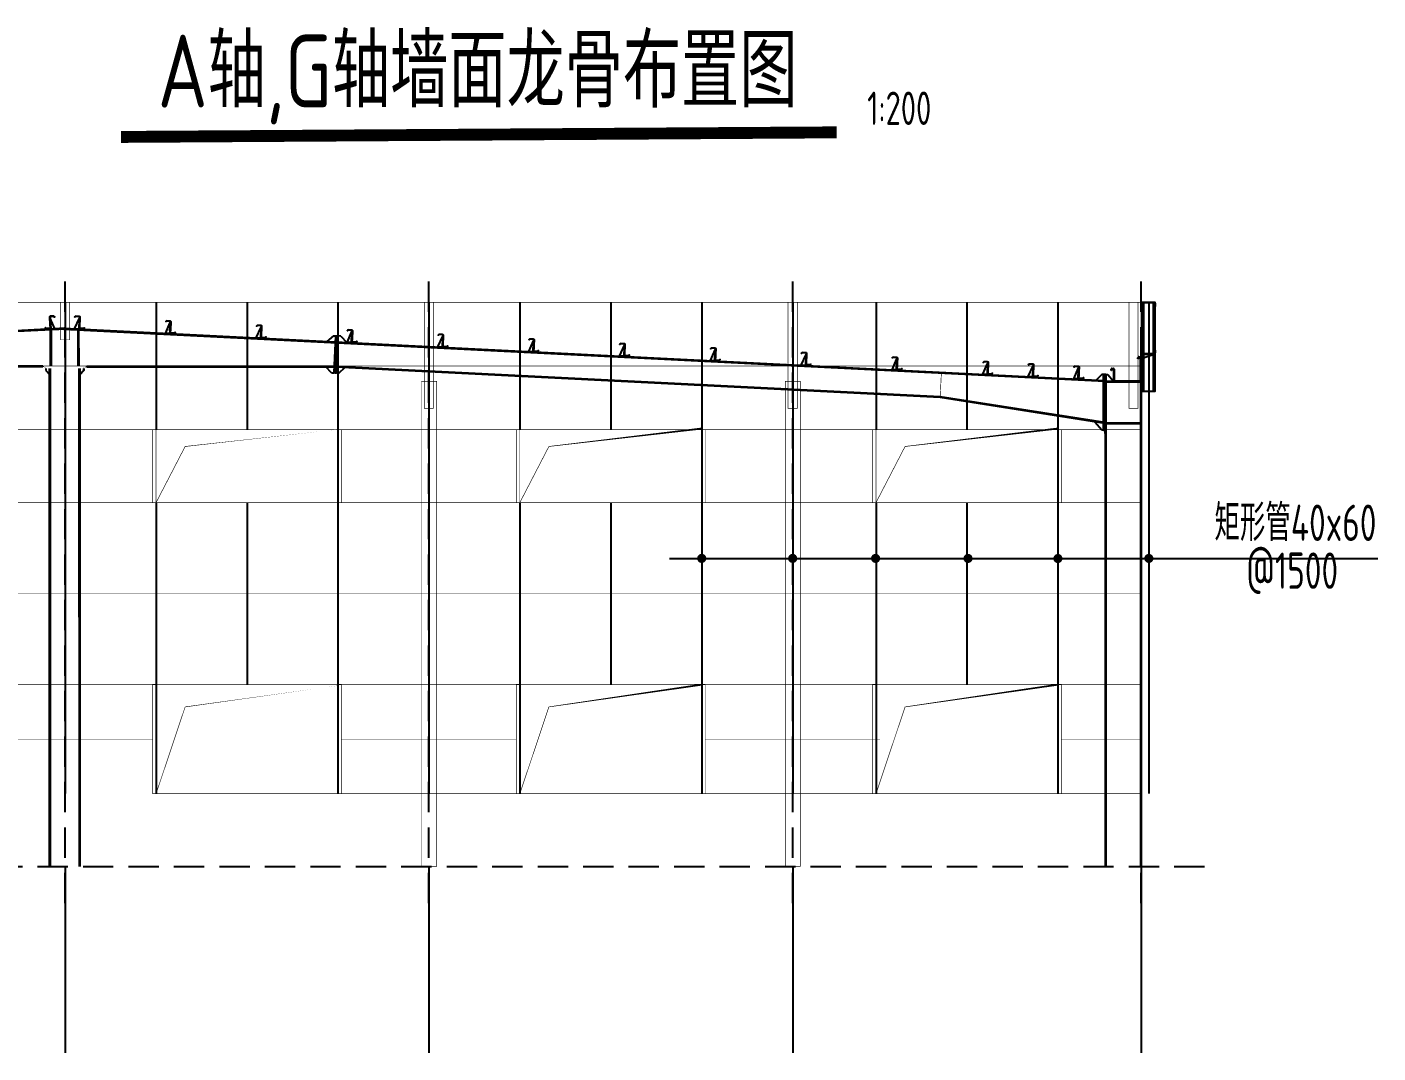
# Model space of a CAD drawing. Extents: x 180850 to 1400258, y 48356 to 327067.
# Drawn here: x 1223634 to 1245918, y 162646 to 179565 of the extents above; entities that cross this region are included whole.
import ezdxf
from ezdxf.enums import TextEntityAlignment as Align

# ---------------------------------------------------------------- set-up
doc = ezdxf.new("R2010")
doc.units = 0
doc.header["$LTSCALE"] = 1000
doc.linetypes.add('DASHED', pattern=[0.75, 0.5, -0.25])
doc.layers.add('_0', color=7, linetype='Continuous', lineweight=25)
for name, color, linetype in [('AXIS', 3, 'Continuous'), ('DIM_SYMB', 3, 'Continuous'), ('GL', 150, 'Continuous'), ('GZ', 50, 'Continuous'), ('LT', 27, 'Continuous'), ('NUM', 7, 'Continuous'), ('PZ', 202, 'Continuous'), ('TEXT', 7, 'Continuous'), ('天沟', 2, 'Continuous')]:
    doc.layers.add(name, color=color, linetype=linetype)
doc.styles.add('TSSD_Label', font='tssdeng.shx', dxfattribs={"width": 0.7, "bigfont": 'hztxt.shx'})
doc.styles.add('TSSD_Norm', font='tssdeng.shx', dxfattribs={"bigfont": 'hztxt.shx'})

# ---------------------------------------------------------------- blocks, each defined once
blk = doc.blocks.new('A$C68553040')
at = {"color": 6, "const_width": 5}
blk.add_lwpolyline([(35744.12605078425, 8450.614995067648), (35744.12605077913, 8409.623181612405), (35684.85657571582, 8409.665709330351), (35684.85657571605, 8371.78756294644)], dxfattribs=at)
at = {"layer": 'GL'}
for p, q in [((18004.31003666017, 8861.887963403482), (829.5490711848252, 8003.149915130576)), ((18004.31003666017, 8873.902954040212), (829.7887717462145, 8015.176890795352)), ((17750.4303705534, 8247.211891343934, 5.032063403406704), (17752.70256856643, 8849.307589998818, 1.695252670278218)), ((17764.43043593643, 8247.211891343934, 5.032063403406704), (17766.70263343607, 8850.007593242335, 1.690809051230865)), ((17968.13795021316, 8873.902954040153), (35142.65921512945, 8015.176890839415)), ((17968.13795021316, 8861.887963403482), (35142.8989156906, 8003.149915174698)), ((18208.0175509383, 8247.211891344516, 5.032063403406704), (18205.74535343703, 8850.007593242917, 1.690809051230865)), ((18222.01761632133, 8247.211891344516, 5.032063403406704), (18219.74541830691, 8849.3075899994, 1.695252670278218)), ((17623.94291051943, 8248.419682057458, -0.0269881532153326), (13520.0822853744, 8250.023170219152, 1.721782697294838e-05)), ((18348.5050763553, 8248.41968205839, -0.0269881532153326), (22452.36570150033, 8250.023170230561, 1.721782697294838e-05)), ((22452.32424057042, 8249.193951643188, 1.392271750422225e-05), (32425.46128464723, 7750.537099466426)), ((17623.9508498162, 8237.219227854803, 1.202146251215724), (13520.68123319675, 8238.044213775778)), ((18348.49713705853, 8237.219227855734, 1.202146251215724), (22451.76675367798, 8238.044213787303)), ((22451.72498916741, 8237.20892357669, 1.392271750422225e-05), (32424.86203324376, 7738.55207139987)), ((32424.86203324376, 7738.55207139987), (35140.22406660183, 7311.015430222324)), ((32424.86203324376, 7738.55207139987), (35140.22406660183, 7311.015430222324)), ((32426.33820759179, 7750.460929837776), (35140.22406660183, 7323.098665008263)), ((32426.33820759179, 7750.460929837776), (35140.22406660183, 7323.098665008263))]:
    blk.add_line(p, q, dxfattribs=at)
at = {"layer": 'GL', "color": 6, "const_width": 10}
blk.add_lwpolyline([(32445.43633142393, 8150.038035017555), (32424.86203324376, 7738.55207139987)], dxfattribs=at)
blk.add_lwpolyline([(32445.43633142393, 8150.038035017555), (32424.86203324376, 7738.55207139987)], dxfattribs=at)
at = {"layer": 'GZ'}
for p, q in [((17736.23086215043, -4.69558872282505e-05, 4.042038353135767), (17733.95136979176, 8209.211919519352, -3.720706979462594)), ((17750.23086215067, -4.69558872282505e-05, 4.041902066352415), (17747.95136979222, 8209.211919519352, -3.676090982584017)), ((18219.95136979176, 8209.211919519352, -8.279250565768534), (18222.23086214997, -4.69558872282505e-05, 0.02724658821064452)), ((18233.95136979176, 8209.211919519352, -8.279250565768534), (18236.23086214997, -4.69558872282505e-05, 0.02724658821064452)), ((35732.22406662069, -4.695591633208096e-05, 4.031507468977878), (35732.22406659974, 7986.00003419799, -0.1561799215882882)), ((35746.22406662069, -4.695591633208096e-05, 4.031507468977908), (35746.22406659974, 7986.000034198049, -0.1561799215882882)), ((35146.22406660253, 7141.298566806305, -4.029782715750983), (35146.22406662116, -4.695591633208096e-05, 0.01611404897951463)), ((35160.2240479649, 7315.298568081809, -7.917666576678682), (35732.22404795419, 7315.299196778389, -3.935066620479672)), ((35160.2240479649, 7315.298568081809, -7.917666576678682), (35732.22404795419, 7315.299196778389, -3.935066620479672)), ((35160.22406661278, 7301.298568081809, -7.917666576678682), (35732.22406660207, 7301.299196778389, -3.935066620479672)), ((35160.22406661278, 7301.298568081809, -7.917666576678682), (35732.22406660207, 7301.299196778389, -3.935066620479672)), ((35160.22406660253, 7141.299171025865, -4.029783005254655), (35160.22406662139, -4.69558872282505e-05, 0.01611404879398393))]:
    blk.add_line(p, q, dxfattribs=at)
at = {"layer": 'GZ', "elevation": -2.029783005221928}
blk.add_lwpolyline([(35746.22406660113, 7985.999171027332), (35160.2240666002, 7985.999171025818), (35160.2240666002, 7999.999171025818), (35746.22406660113, 7999.999171027332)], close=True, dxfattribs=at)
at = {"layer": 'LT'}
for p, q in [((35746.22416549595, 9300.000034188968), (35966.22416549595, 9299.99989574554)), ((35746.22416337207, 9296.625034188968), (35746.22416549595, 9300.000034188968)), ((35966.22416337207, 9296.62489574554), (35746.22416337207, 9296.625034188968)), ((35751.22412325488, 9232.87503102736), (35751.22415629262, 9285.375031026895)), ((35754.59915416874, 9282.000028902665), (35754.59912537877, 9236.250028903363)), ((35773.72411617776, 9221.625016867998), (35762.47411617544, 9221.625023947505)), ((35762.47416337207, 9296.625023947505), (35959.97416337207, 9296.624899663148)), ((35765.84911829932, 9225.000021823682), (35773.72411830118, 9225.000016867998)), ((35956.59916124772, 9293.249901786912), (35765.84916124842, 9293.250021823682)), ((35773.72411830118, 9225.000016867998), (35773.72411617776, 9221.625016867998)), ((35948.72411617357, 9221.624906742829), (35948.72411829699, 9224.999906743062)), ((35948.72411829699, 9224.999906743062), (35956.59911829885, 9224.999901787145)), ((35959.97411617544, 9221.624899662915), (35948.72411617357, 9221.624906742829)), ((35966.22416549595, 9299.99989574554), (35966.22416337207, 9296.62489574554)), ((35967.84912537877, 9236.249894707813), (35967.84915416874, 9281.999894707114)), ((35971.22415629216, 9285.374892583117), (35971.22412325488, 9232.874892583583)), ((35752.44737089123, 8515.468874662998), (35752.4473708896, 8462.968874663464)), ((35755.82237088983, 8466.343874663697), (35755.82237089123, 8512.093874662998)), ((35774.94737089379, 8526.718874662649), (35763.69737089169, 8526.718874662824)), ((35767.07237089169, 8523.343874662882), (35774.94737089355, 8523.343874662649)), ((35774.94737089355, 8523.343874662649), (35774.94737089379, 8526.718874662649)), ((35949.9473708896, 8526.718874657061), (35949.94737088936, 8523.343874656828)), ((35961.19737089146, 8526.718874657061), (35949.9473708896, 8526.718874657061)), ((35949.94737088936, 8523.343874656828), (35957.82237089123, 8523.343874656828)), ((35969.07237089099, 8512.09387465613), (35969.0723708896, 8466.343874656828)), ((35972.44737088913, 8462.968874656828), (35972.44737089123, 8515.468874656362)), ((35967.44737088913, 8451.718874641228), (35747.44737088913, 8451.718874647864)), ((35747.44737088913, 8451.718874647864), (35747.44737088913, 8448.343874647864)), ((35747.44737088913, 8448.343874647864), (35967.44737088913, 8448.343874641228)), ((35967.44737095386, 8448.343874641228), (35747.44737094827, 8368.718874648213)), ((35763.6973708896, 8451.718874662824), (35961.19737088913, 8451.718874656828)), ((35957.82237088867, 8455.093874657061), (35767.0723708896, 8455.093874662882)), ((35808.86445947364, 8429.173133032687), (35808.86445947597, 8467.514616262924)), ((35919.2988413414, 8429.173133025412), (35919.29884134373, 8467.514616255648)), ((35967.44737088913, 8448.343874641228), (35967.44737088913, 8451.718874641228))]:
    blk.add_line(p, q, dxfattribs=at)
at = {"layer": 'LT', "color": 1, "linetype": 'Continuous'}
for p, q in [((17761.1090740154, 9014.19342636969, -4.000000000042824), (17721.25336193899, 9012.200640768162, -4.000000000042824)), ((17761.1090740154, 9014.19342636969, -4.000000000042824), (17721.25336193899, 9012.200640768162, -4.000000000042824)), ((17765.67939606681, 8922.786985350249, -4.000000000042824), (17725.8236839911, 8920.794199743192, -4.000000000042824)), ((17765.67939606681, 8922.786985350249, -4.000000000042824), (17725.8236839911, 8920.794199743192, -4.000000000042824)), ((18206.76859080605, 8922.786985350773, -4.000000000042824), (18246.62430288177, 8920.794199743832, -4.000000000042824)), ((18206.76859080605, 8922.786985350773, -4.000000000042824), (18246.62430288177, 8920.794199743832, -4.000000000042824)), ((18211.33891285723, 9014.193426370271, -4.000000000042824), (18251.19462493365, 9012.200640768802, -4.000000000042824)), ((18211.33891285723, 9014.193426370271, -4.000000000042824), (18251.19462493365, 9012.200640768802, -4.000000000042824)), ((19709.46742117405, 8939.28700095776, -4.000000000042824), (19749.32313325047, 8937.294215356349, -4.000000000042824)), ((19709.46742117405, 8939.28700095776, -4.000000000042824), (19749.32313325047, 8937.294215356349, -4.000000000042824)), ((19704.89709912287, 8847.880559938436, -4.000000000042824), (19744.75281119859, 8845.887774331379, -4.000000000042824)), ((19704.89709912287, 8847.880559938436, -4.000000000042824), (19744.75281119859, 8845.887774331379, -4.000000000042824)), ((21203.02560743969, 8772.974134526332, -4.000000000042824), (21242.88131951564, 8770.981348919333, -4.000000000042824)), ((21203.02560743969, 8772.974134526332, -4.000000000042824), (21242.88131951564, 8770.981348919333, -4.000000000042824)), ((21207.59592949087, 8864.380575545714, -4.000000000042824), (21247.45164156752, 8862.387789944303, -4.000000000042824)), ((21207.59592949087, 8864.380575545714, -4.000000000042824), (21247.45164156752, 8862.387789944303, -4.000000000042824)), ((22701.15411575697, 8698.067709114286, -4.000000000042824), (22741.00982783269, 8696.074923507404, -4.000000000042824)), ((22701.15411575697, 8698.067709114286, -4.000000000042824), (22741.00982783269, 8696.074923507404, -4.000000000042824)), ((22705.72443780815, 8789.474150133668, -4.000000000042824), (22745.58014988434, 8787.481364532374, -4.000000000042824)), ((22705.72443780815, 8789.474150133668, -4.000000000042824), (22745.58014988434, 8787.481364532374, -4.000000000042824)), ((24203.85294612497, 8714.567724721623, -4.000000000042824), (24243.70865820162, 8712.574939120328, -4.000000000042824)), ((24203.85294612497, 8714.567724721623, -4.000000000042824), (24243.70865820162, 8712.574939120328, -4.000000000042824)), ((24199.28262407379, 8623.161283702357, -4.000000000042824), (24239.13833614951, 8621.168498095358, -4.000000000042824)), ((24199.28262407379, 8623.161283702357, -4.000000000042824), (24239.13833614951, 8621.168498095358, -4.000000000042824)), ((25697.41113239084, 8548.254858290427, -4.000000000042824), (25737.26684446679, 8546.262072683196, -4.000000000042824)), ((25697.41113239084, 8548.254858290427, -4.000000000042824), (25737.26684446679, 8546.262072683196, -4.000000000042824)), ((25701.98145444226, 8639.661299309693, -4.000000000042824), (25741.83716651844, 8637.668513708166, -4.000000000042824)), ((25701.98145444226, 8639.661299309693, -4.000000000042824), (25741.83716651844, 8637.668513708166, -4.000000000042824)), ((27195.5396407079, 8473.348432878265, -4.000000000042824), (27235.39535278361, 8471.355647271383, -4.000000000042824)), ((27195.5396407079, 8473.348432878265, -4.000000000042824), (27235.39535278361, 8471.355647271383, -4.000000000042824)), ((27200.10996275907, 8564.754873897764, -4.000000000042824), (27239.96567483549, 8562.762088296411, -4.000000000042824)), ((27200.10996275907, 8564.754873897764, -4.000000000042824), (27239.96567483549, 8562.762088296411, -4.000000000042824)), ((28698.23847107636, 8489.848448485718, -4.000000000042824), (28738.09418315254, 8487.855662884307, -4.000000000042824)), ((28698.23847107636, 8489.848448485718, -4.000000000042824), (28738.09418315254, 8487.855662884307, -4.000000000042824)), ((28693.66814902518, 8398.442007466452, -4.000000000042824), (28733.5238611009, 8396.449221859337, -4.000000000042824)), ((28693.66814902518, 8398.442007466452, -4.000000000042824), (28733.5238611009, 8396.449221859337, -4.000000000042824)), ((30191.796657342, 8323.535582054406, -4.000000000042824), (30231.65236941772, 8321.542796447407, -4.000000000042824)), ((30191.796657342, 8323.535582054406, -4.000000000042824), (30231.65236941772, 8321.542796447407, -4.000000000042824)), ((30196.36697939318, 8414.942023073789, -4.000000000042824), (30236.22269146983, 8412.949237472378, -4.000000000042824)), ((30196.36697939318, 8414.942023073789, -4.000000000042824), (30236.22269146983, 8412.949237472378, -4.000000000042824)), ((31689.92516565882, 8248.62915664236, -4.000000000042824), (31729.78087773453, 8246.636371035187, -4.000000000042824)), ((31689.92516565882, 8248.62915664236, -4.000000000042824), (31729.78087773453, 8246.636371035187, -4.000000000042824)), ((31694.49548771046, 8340.035597661568, -4.000000000042824), (31734.35119978664, 8338.042812060157, -4.000000000042824)), ((31694.49548771046, 8340.035597661568, -4.000000000042824), (31734.35119978664, 8338.042812060157, -4.000000000042824)), ((33192.62399602728, 8265.12917224958, -4.000000000042824), (33232.47970810346, 8263.136386648286, -4.000000000042824)), ((33192.62399602728, 8265.12917224958, -4.000000000042824), (33232.47970810346, 8263.136386648286, -4.000000000042824)), ((33188.0536739761, 8173.722731230198, -4.000000000042824), (33227.90938605182, 8171.729945623199, -4.000000000042824)), ((33188.0536739761, 8173.722731230198, -4.000000000042824), (33227.90938605182, 8171.729945623199, -4.000000000042824)), ((33937.11792813474, 8136.269518526969, -4.000000000042824), (33976.97364021023, 8134.276732919971, -4.000000000042824)), ((33937.11792813474, 8136.269518526969, -4.000000000042824), (33976.97364021023, 8134.276732919971, -4.000000000042824)), ((33941.68825018592, 8227.675959546352, -4.000000000042824), (33981.54396226211, 8225.68317394494, -4.000000000042824)), ((33941.68825018592, 8227.675959546352, -4.000000000042824), (33981.54396226211, 8225.68317394494, -4.000000000042824)), ((34686.18218229292, 8098.816305819899, -4.000000000042824), (34726.03789436864, 8096.8235202129, -4.000000000042824)), ((34686.18218229292, 8098.816305819899, -4.000000000042824), (34726.03789436864, 8096.8235202129, -4.000000000042824)), ((34690.7525043441, 8190.222746839281, -4.000000000042824), (34730.60821642075, 8188.229961237928, -4.000000000042824)), ((34690.7525043441, 8190.222746839281, -4.000000000042824), (34730.60821642075, 8188.229961237928, -4.000000000042824))]:
    blk.add_line(p, q, dxfattribs=at)
at = {"layer": 'LT'}
for points in [[(35747.44716490037, 7836.268957642722), (35971.0776676219, 7836.266854568967), (35971.07805398107, 9296.623911502655), (35747.44755125931, 9296.626014576526)], [(35777.44688277319, 7836.268675518339), (35941.07738549472, 7836.267136698705), (35941.07833610801, 9296.624193627096), (35777.44783338672, 9296.625732446788)], [(17739.04141545296, 9052.879373166652), (17745.03392948583, 9053.17899886833), (17754.6219519414, 8861.418549803959), (17748.62943790853, 8861.118924102397)], [(17745.53330565523, 9043.191475479573), (17754.6219519414, 8861.418549803959), (17824.52018946363, 8864.91346168099)], [(18226.91468121717, 9043.191475480213), (18217.8260349317, 8861.41854980454), (18147.92779740971, 8864.913461681339)], [(18233.40657141968, 9052.879373167292), (18227.41405738704, 9053.178998868912), (18217.8260349317, 8861.41854980454), (18223.81854896457, 8861.118924103037)], [(19725.04318953399, 8968.28505006776), (19715.95454324828, 8786.512124392146), (19646.05630572652, 8790.007036269002)], [(19731.53507973626, 8977.97294775478), (19725.54256570386, 8978.272573456401), (19715.95454324828, 8786.512124392146), (19721.94705728116, 8786.2124986907)], [(21223.17169785127, 8893.378624655772), (21214.08305156557, 8711.605698980158), (21144.18481404334, 8715.10061085684)], [(21229.66358805331, 8903.066522342851), (21223.67107402068, 8903.366148044472), (21214.08305156557, 8711.605698980158), (21220.07556559844, 8711.306073278654)], [(22721.30020616809, 8818.472199243726), (22712.21155988239, 8636.699273568054), (22642.31332236063, 8640.194185444852)], [(22727.79209637037, 8828.160096930747), (22721.79958233749, 8828.459722632484), (22712.21155988239, 8636.699273568054), (22718.20407391526, 8636.39964786655)], [(24219.42871448514, 8743.565773831739), (24210.34006819967, 8561.792848156067), (24140.44183067745, 8565.287760032807)], [(24225.92060468742, 8753.253671518643), (24219.92809065478, 8753.55329722038), (24210.34006819967, 8561.792848156067), (24216.33258223208, 8561.493222454563)], [(25717.55722280219, 8668.659348419751), (25708.46857651649, 8486.886422744137), (25638.57033899473, 8490.381334620935)], [(25724.04911300447, 8678.347246106714), (25718.0565989716, 8678.646871808334), (25708.46857651649, 8486.886422744137), (25714.46109054936, 8486.586797042633)], [(27215.68573111901, 8593.752923007705), (27206.59708483331, 8411.979997332033), (27136.69884731155, 8415.474909208831)], [(27222.17762132129, 8603.440820694785), (27216.18510728865, 8603.740446396405), (27206.59708483331, 8411.979997332033), (27212.58959886665, 8411.68037163053)], [(28713.81423943629, 8518.846497595834), (28704.72559315059, 8337.073571920162), (28634.82735562883, 8340.568483797018)], [(28720.30612963857, 8528.534395282855), (28714.31361560617, 8528.834020984476), (28704.72559315059, 8337.073571920162), (28710.71810718346, 8336.773946218658)], [(30211.94274775311, 8443.94007218373), (30202.85410146741, 8262.167146508116), (30132.95586394565, 8265.662058384914)], [(30218.43463795539, 8453.62796987081), (30212.44212392299, 8453.92759557243), (30202.85410146741, 8262.167146508116), (30208.84661550028, 8261.867520806612)], [(31710.0712560704, 8369.033646771684), (31700.9826097847, 8187.26072109607), (31631.08437226247, 8190.75563297281)], [(31716.56314627267, 8378.721544458705), (31710.5706322398, 8379.021170160268), (31700.9826097847, 8187.26072109607), (31706.97512381757, 8186.961095394567)], [(33208.19976438722, 8294.12722135958), (33199.11111810151, 8112.354295683966), (33129.21288057975, 8115.849207560765)], [(33214.69165458949, 8303.815119046718), (33208.69914055686, 8304.114744748338), (33199.11111810151, 8112.354295683966), (33205.10363213439, 8112.054669982521)], [(33957.26401854586, 8256.674008656293), (33948.17537226016, 8074.901082980679), (33878.2771347384, 8078.395994857477)], [(33963.75590874813, 8266.361906343489), (33957.7633947155, 8266.66153204511), (33948.17537226016, 8074.901082980679), (33954.16788629303, 8074.601457279176)], [(34706.32827270427, 8219.220795949223), (34697.23962641857, 8037.447870273667), (34627.34138889657, 8040.942782150465)], [(34712.82016290631, 8228.908693636418), (34706.82764887391, 8229.208319338039), (34697.23962641857, 8037.447870273667), (34703.2321404512, 8037.148244572163)]]:
    blk.add_lwpolyline(points, close=True, dxfattribs=at)
at = {"layer": 'LT', "elevation": -4.000000000035434}
for points in [[(17738.79172736825, 9057.873134860885, -0.4142135623730951), (17748.27987458743, 9068.36003441934), (17803.96766761132, 9071.144424071244), (17818.08771796385, 9058.36914041848), (17820.10045793559, 9060.593747755513), (17805.05894505233, 9074.20273560239), (17745.13380472036, 9071.206478585198, 0.414213562373095), (17735.64565750072, 9060.719579026685), (17744.48461570172, 8883.940415045712, -0.4142135623730951), (17734.99646848207, 8873.453515487257), (17679.30867545865, 8870.669125835178), (17665.18862510519, 8883.444409488467), (17663.17588513298, 8881.219802150968), (17678.21739801695, 8867.610814304207), (17738.14253834961, 8870.607071321341, 0.4142135623730951), (17747.63068556879, 8881.093970879796), (17738.79172736825, 9057.873134860885)], [(18233.65625950461, 9057.873134861467, 0.4142135623730951), (18224.16811228497, 9068.360034419922), (18168.48031926155, 9071.14442407171), (18154.36026890902, 9058.369140418828), (18152.34752893681, 9060.59374775592), (18167.38904182008, 9074.202735602856), (18227.31418215204, 9071.206478585838, -0.414213562373095), (18236.80232937168, 9060.719579027384), (18227.96337117162, 8883.940415046294, 0.4142135623730951), (18237.45151839079, 8873.45351548784), (18293.13931141421, 8870.669125835993), (18307.25936176814, 8883.444409489282), (18309.27210173989, 8881.219802151842), (18294.23058885615, 8867.610814304964), (18234.30544852326, 8870.60707132204, -0.4142135623730951), (18224.81730130408, 8881.093970880378), (18233.65625950461, 9057.873134861467)], [(19731.78476782143, 8982.966709448956, 0.4142135623730951), (19722.29662060179, 8993.45360900741), (19666.60882757837, 8996.237998659373), (19652.48877722584, 8983.462715006492), (19650.47603725363, 8985.687322343467), (19665.51755013689, 8999.296310190402), (19725.44269046886, 8996.300053173443, -0.414213562373095), (19734.9308376885, 8985.813153615047), (19726.0918794882, 8809.0339896339, 0.4142135623730951), (19735.58002670761, 8798.547090075444), (19791.26781973126, 8795.762700423598), (19805.38787008496, 8808.537984076771), (19807.40061005671, 8806.313376739388), (19792.35909717297, 8792.704388892453), (19732.43395684008, 8795.700645909528, -0.4142135623730951), (19722.9458096209, 8806.187545467867), (19731.78476782143, 8982.966709448956)], [(21229.91327613825, 8908.060284037027, 0.4142135623730951), (21220.42512891884, 8918.547183595481), (21164.73733589519, 8921.331573247211), (21150.61728554266, 8908.556289594388), (21148.60454557068, 8910.780896931421), (21163.64605845395, 8924.389884778298), (21223.57119878568, 8921.393627761398, -0.414213562373095), (21233.05934600579, 8910.906728202943), (21224.22038780525, 8734.127564221853, 0.4142135623730951), (21233.7085350249, 8723.640664663399), (21289.39632804808, 8720.856275011552), (21303.51637840178, 8733.631558664725), (21305.52911837352, 8731.406951327459), (21290.48760548979, 8717.797963480465), (21230.56246515713, 8720.794220497599, -0.4142135623730951), (21221.07431793818, 8731.281120055937), (21229.91327613825, 8908.060284037027)], [(22728.0417844553, 8833.153858625097, 0.4142135623730951), (22718.55363723589, 8843.640758183436), (22662.86584421224, 8846.425147835282), (22648.74579385994, 8833.649864182342), (22646.73305388773, 8835.874471519492), (22661.774566771, 8849.483459366253), (22721.69970710296, 8846.487202349235, -0.414213562373095), (22731.1878543226, 8836.000302790897), (22722.3488961223, 8659.221138809808, 0.4142135623730951), (22731.83704334171, 8648.73423925147), (22787.52483636513, 8645.949849599623), (22801.6448867186, 8658.72513325268), (22803.65762669081, 8656.500525915471), (22788.61611380707, 8642.891538068536), (22728.69097347418, 8645.887795085553, -0.4142135623730951), (22719.202826255, 8656.374694643891), (22728.0417844553, 8833.153858625097)], [(24226.17029277235, 8758.247433212935, 0.4142135623730951), (24216.68214555294, 8768.73433277139), (24160.99435252929, 8771.518722423352), (24146.87430217676, 8758.743438770354), (24144.86156220478, 8760.968046107504), (24159.90307508782, 8774.577033954207), (24219.82821541978, 8771.580776937364, -0.414213562373095), (24229.31636263942, 8761.09387737891), (24220.47740443936, 8584.314713397878, 0.4142135623730951), (24229.965551659, 8573.827813839482), (24285.65334468218, 8571.043424187577), (24299.77339503588, 8583.818707840634), (24301.78613500786, 8581.594100503367), (24286.74462212389, 8567.985112656432), (24226.81948179146, 8570.981369673449, -0.4142135623730951), (24217.33133457182, 8581.468269231904), (24226.17029277235, 8758.247433212935)], [(25724.2988010894, 8683.34100780089, 0.4142135623730951), (25714.81065386999, 8693.827907359344), (25659.12286084611, 8696.612297011307), (25645.00281049358, 8683.837013358367), (25642.99007052183, 8686.0616206954), (25658.0315834051, 8699.670608542336), (25717.95672373706, 8696.674351525377, -0.414213562373095), (25727.44487095671, 8686.187451966922), (25718.60591275641, 8509.408287985832, 0.4142135623730951), (25728.09405997582, 8498.921388427378), (25783.78185299924, 8496.136998775415), (25797.90190335317, 8508.912282428704), (25799.91464332491, 8506.687675091322), (25784.87313044118, 8493.078687244328), (25724.94799010828, 8496.074944261461, -0.4142135623730951), (25715.4598428891, 8506.5618438198), (25724.2988010894, 8683.34100780089)], [(27222.42730940646, 8608.434582389076, 0.4142135623730951), (27212.93916218681, 8618.921481947531), (27157.25136916339, 8621.705871599319), (27143.13131881086, 8608.93058794632), (27141.11857883865, 8611.155195283529), (27156.16009172192, 8624.764183130348), (27216.08523205388, 8621.76792611333, -0.414213562373095), (27225.57337927353, 8611.281026554876), (27216.73442107346, 8434.501862573903, 0.4142135623730951), (27226.22256829264, 8424.014963015448), (27281.91036131606, 8421.230573363602), (27296.03041166998, 8434.005857016717), (27298.04315164173, 8431.781249679392), (27283.001638758, 8418.172261832515), (27223.0764984251, 8421.168518849532, -0.4142135623730951), (27213.58835120592, 8431.655418407987), (27222.42730940646, 8608.434582389076)], [(28720.55581772351, 8533.52815697703, 0.4142135623730951), (28711.0676705041, 8544.015056535369), (28655.37987748068, 8546.799446187331), (28641.25982712791, 8534.024162534508), (28639.24708715593, 8536.248769871541), (28654.2886000392, 8549.857757718477), (28714.21374037117, 8546.86150070146, -0.414213562373095), (28723.70188759081, 8536.374601143005), (28714.86292939051, 8359.595437161857, 0.4142135623730951), (28724.35107660992, 8349.108537603519), (28780.03886963334, 8346.324147951556), (28794.15891998727, 8359.099431604845), (28796.17165995901, 8356.874824267346), (28781.13014707528, 8343.26583642041), (28721.20500674238, 8346.262093437486, -0.4142135623730951), (28711.71685952321, 8356.748992995883), (28720.55581772351, 8533.52815697703)], [(30218.68432604056, 8458.621731565101, 0.4142135623730951), (30209.19617882092, 8469.10863112344), (30153.50838579726, 8471.893020775286), (30139.38833544496, 8459.117737122404), (30137.37559547275, 8461.342344459496), (30152.41710835602, 8474.951332306373), (30212.34224868799, 8471.955075289356, -0.414213562373095), (30221.83039590763, 8461.468175731017), (30212.99143770733, 8284.689011749811, 0.4142135623730951), (30222.47958492674, 8274.202112191473), (30278.16737795016, 8271.417722539627), (30292.28742830409, 8284.1930061928), (30294.30016827583, 8281.968398855417), (30279.2586553921, 8268.35941100854), (30219.3335150592, 8271.355668025557, -0.4142135623730951), (30209.84536784003, 8281.842567583895), (30218.68432604056, 8458.621731565101)], [(31716.81283435738, 8383.715306152822, 0.4142135623730951), (31707.3246871382, 8394.202205711277), (31651.63689411432, 8396.986595363182), (31637.51684376178, 8384.211311710416), (31635.50410379004, 8386.435919047392), (31650.54561667284, 8400.044906894327), (31710.47075700504, 8397.04864987731, -0.414213562373095), (31719.95890422491, 8386.561750318855), (31711.11994602438, 8209.782586337766, 0.4142135623730951), (31720.60809324379, 8199.295686779311), (31776.29588626721, 8196.511297127407), (31790.41593662091, 8209.286580780637), (31792.42867659312, 8207.061973443138), (31777.38716370892, 8193.45298559632), (31717.46202337649, 8196.449242613395, -0.4142135623730951), (31707.97387615684, 8206.936142171733), (31716.81283435738, 8383.715306152822)], [(33214.9413426742, 8308.808880740893, 0.4142135623730951), (33205.45319545502, 8319.295780299348), (33149.76540243113, 8322.080169951078), (33135.6453520786, 8309.304886298254), (33133.63261210686, 8311.529493635288), (33148.67412499012, 8325.138481482165), (33208.59926532209, 8322.142224465148, -0.414213562373095), (33218.08741254173, 8311.65532490681), (33209.2484543412, 8134.87616092572, 0.4142135623730951), (33218.73660156084, 8124.389261367265), (33274.42439458426, 8121.604871715419), (33288.54444493819, 8134.380155368708), (33290.55718490994, 8132.155548031267), (33275.5156720262, 8118.54656018439), (33215.59053169331, 8121.542817201465, -0.4142135623730951), (33206.10238447413, 8132.029716759745), (33214.9413426742, 8308.808880740893)], [(33964.00559683307, 8271.355668037664, 0.4142135623730951), (33954.51744961366, 8281.842567596119), (33898.82965658978, 8284.626957247849), (33884.70960623724, 8271.851673594967), (33882.6968662655, 8274.076280932059), (33897.73837914877, 8287.685268778936), (33957.66351948073, 8284.689011761919, -0.414213562373095), (33967.15166670037, 8274.20211220358), (33958.31270850007, 8097.422948222491, 0.4142135623730951), (33967.80085571948, 8086.936048663978), (34023.4886487429, 8084.15165901219), (34037.60869909683, 8096.926942665363), (34039.62143906858, 8094.70233532798), (34024.57992618461, 8081.093347481103), (33964.65478585195, 8084.089604498236, -0.4142135623730951), (33955.16663863277, 8094.576504056458), (33964.00559683307, 8271.355668037664)], [(34713.06985099148, 8233.902455330594, 0.4142135623730951), (34703.58170377184, 8244.389354889048), (34647.89391074842, 8247.173744540778), (34633.77386039589, 8234.398460887955), (34631.76112042414, 8236.623068224988), (34646.80263330694, 8250.232056071865), (34706.72777363891, 8247.235799054848, -0.414213562373095), (34716.21592085855, 8236.74889949651), (34707.37696265848, 8059.96973551542, 0.4142135623730951), (34716.86510987766, 8049.482835956966), (34772.55290290108, 8046.698446305119), (34786.67295325501, 8059.47372995835), (34788.68569322699, 8057.249122620909), (34773.64418034302, 8043.64013477409), (34713.71904001059, 8046.636391791166, -0.4142135623730951), (34704.23089279095, 8057.123291349388), (34713.06985099148, 8233.902455330594)]]:
    blk.add_lwpolyline(points, format="xyb", dxfattribs=at)
at = {"layer": 'LT'}
for centre, start, end in [((35762.47412325535, 9232.875023947738), 179.9999639414036, 269.9999639414036), ((35762.47415629262, 9285.375023947272), 89.99996394140366, 179.9999639414036), ((35765.84912537923, 9236.250021824148), 179.9999639414036, 269.9999639414036), ((35765.84915416827, 9282.000021823449), 89.99996394140366, 179.9999639414036), ((35956.59912537877, 9236.249901787145), 269.9999639414036, 359.9999639414037), ((35956.59915416827, 9281.99990178668), 359.9999639414037, 89.99996394140366), ((35959.97412325488, 9232.87489966338), 269.9999639414036, 359.9999639414037), ((35959.97415629239, 9285.374899662682), 359.9999639414037, 89.99996394140366), ((35763.69737089146, 8515.46887466259), 89.99999998665979, 179.9999999933299), ((35767.07237089146, 8512.093874662416), 89.99999998665979, 179.9999999933299), ((35957.82237089099, 8512.093874656828), 359.9999999933299, 89.99999998665979), ((35961.19737089123, 8515.468874656595), 359.9999999933299, 89.99999998665979), ((35763.6973708896, 8462.968874663056), 179.9999999933299, 269.9999999866598), ((35767.07237088936, 8466.343874663115), 179.9999999933299, 269.9999999866598), ((35957.82237088936, 8466.343874657294), 269.9999999866598, 359.9999999933299), ((35961.1973708896, 8462.968874657294), 269.9999999866598, 359.9999999933299)]:
    blk.add_arc(centre, 11.25000000029239, start, end, dxfattribs=at)
at = {"layer": 'LT', "color": 1, "linetype": 'Continuous'}
for points in [[(17738.64116478572, 9000.80943328567, -4.000000000042824), (17737.41816253122, 9025.269478422357, -4.000000000042824), (17747.62993583735, 9001.25887183682, -4.000000000042824), (17746.40693358285, 9025.71891697403, -4.000000000042824)], [(17738.64116478572, 9000.80943328567, -4.000000000042824), (17737.41816253122, 9025.269478422357, -4.000000000042824), (17747.62993583735, 9001.25887183682, -4.000000000042824), (17746.40693358285, 9025.71891697403, -4.000000000042824)], [(17741.98848458007, 8933.863037397503, -4.000000000042824), (17743.21148684015, 8909.402992261457, -4.000000000042824), (17750.9772556317, 8934.312475951621, -4.000000000042824), (17752.20025789132, 8909.852430814877, -4.000000000042824)], [(17741.98848458007, 8933.863037397503, -4.000000000042824), (17743.21148684015, 8909.402992261457, -4.000000000042824), (17750.9772556317, 8934.312475951621, -4.000000000042824), (17752.20025789132, 8909.852430814877, -4.000000000042824)], [(18230.4595022928, 8933.863037398201, -4.000000000042824), (18229.23650003271, 8909.40299226204, -4.000000000042824), (18221.47073124116, 8934.312475952203, -4.000000000042824), (18220.24772898154, 8909.85243081546, -4.000000000042824)], [(18230.4595022928, 8933.863037398201, -4.000000000042824), (18229.23650003271, 8909.40299226204, -4.000000000042824), (18221.47073124116, 8934.312475952203, -4.000000000042824), (18220.24772898154, 8909.85243081546, -4.000000000042824)], [(18233.80682208715, 9000.809433286311, -4.000000000042824), (18235.02982434165, 9025.269478422939, -4.000000000042824), (18224.81805103552, 9001.25887183746, -4.000000000042824), (18226.04105328955, 9025.718916974613, -4.000000000042824)], [(18233.80682208715, 9000.809433286311, -4.000000000042824), (18235.02982434165, 9025.269478422939, -4.000000000042824), (18224.81805103552, 9001.25887183746, -4.000000000042824), (18226.04105328955, 9025.718916974613, -4.000000000042824)], [(19731.93533040374, 8925.9030078738, -4.000000000042824), (19733.15833265847, 8950.363053010544, -4.000000000042824), (19722.94655935233, 8926.352446425008, -4.000000000042824), (19724.16956160637, 8950.812491562217, -4.000000000042824)], [(19731.93533040374, 8925.9030078738, -4.000000000042824), (19733.15833265847, 8950.363053010544, -4.000000000042824), (19722.94655935233, 8926.352446425008, -4.000000000042824), (19724.16956160637, 8950.812491562217, -4.000000000042824)], [(19728.58801060962, 8858.956611985806, -4.000000000042824), (19727.36500834953, 8834.496566849528, -4.000000000042824), (19719.59923955798, 8859.406050539808, -4.000000000042824), (19718.37623729836, 8834.946005403064, -4.000000000042824)], [(19728.58801060962, 8858.956611985806, -4.000000000042824), (19727.36500834953, 8834.496566849528, -4.000000000042824), (19719.59923955798, 8859.406050539808, -4.000000000042824), (19718.37623729836, 8834.946005403064, -4.000000000042824)], [(21226.71651892643, 8784.05018657376, -4.000000000042824), (21225.49351666635, 8759.590141437599, -4.000000000042824), (21217.7277478748, 8784.499625127704, -4.000000000042824), (21216.50474561541, 8760.03957999096, -4.000000000042824)], [(21226.71651892643, 8784.05018657376, -4.000000000042824), (21225.49351666635, 8759.590141437599, -4.000000000042824), (21217.7277478748, 8784.499625127704, -4.000000000042824), (21216.50474561541, 8760.03957999096, -4.000000000042824)], [(21230.06383872079, 8850.99658246187, -4.000000000042824), (21231.28684097528, 8875.456627598498, -4.000000000042824), (21221.07506766915, 8851.446021013078, -4.000000000042824), (21222.29806992365, 8875.906066150172, -4.000000000042824)], [(21230.06383872079, 8850.99658246187, -4.000000000042824), (21231.28684097528, 8875.456627598498, -4.000000000042824), (21221.07506766915, 8851.446021013078, -4.000000000042824), (21222.29806992365, 8875.906066150172, -4.000000000042824)], [(22724.84502724372, 8709.143761161715, -4.000000000042824), (22723.62202498363, 8684.683716025611, -4.000000000042824), (22715.85625619208, 8709.5931997156, -4.000000000042824), (22714.63325393246, 8685.133154578973, -4.000000000042824)], [(22724.84502724372, 8709.143761161715, -4.000000000042824), (22723.62202498363, 8684.683716025611, -4.000000000042824), (22715.85625619208, 8709.5931997156, -4.000000000042824), (22714.63325393246, 8685.133154578973, -4.000000000042824)], [(22728.19234703784, 8776.090157049883, -4.000000000042824), (22729.41534929257, 8800.550202186452, -4.000000000042824), (22719.20357598644, 8776.53959560109, -4.000000000042824), (22720.42657824047, 8800.999640738068, -4.000000000042824)], [(22728.19234703784, 8776.090157049883, -4.000000000042824), (22729.41534929257, 8800.550202186452, -4.000000000042824), (22719.20357598644, 8776.53959560109, -4.000000000042824), (22720.42657824047, 8800.999640738068, -4.000000000042824)], [(24226.32085535489, 8701.183731637895, -4.000000000042824), (24227.54385760939, 8725.643776774406, -4.000000000042824), (24217.33208430326, 8701.633170188987, -4.000000000042824), (24218.55508655752, 8726.09321532608, -4.000000000042824)], [(24226.32085535489, 8701.183731637895, -4.000000000042824), (24227.54385760939, 8725.643776774406, -4.000000000042824), (24217.33208430326, 8701.633170188987, -4.000000000042824), (24218.55508655752, 8726.09321532608, -4.000000000042824)], [(24222.97353556054, 8634.237335749669, -4.000000000042824), (24221.75053330045, 8609.777290613507, -4.000000000042824), (24213.9847645089, 8634.686774303671, -4.000000000042824), (24212.76176224928, 8610.226729167043, -4.000000000042824)], [(24222.97353556054, 8634.237335749669, -4.000000000042824), (24221.75053330045, 8609.777290613507, -4.000000000042824), (24213.9847645089, 8634.686774303671, -4.000000000042824), (24212.76176224928, 8610.226729167043, -4.000000000042824)], [(25721.10204387782, 8559.33091033774, -4.000000000042824), (25719.8790416175, 8534.870865201461, -4.000000000042824), (25712.11327282619, 8559.780348891742, -4.000000000042824), (25710.89027056657, 8535.32030375494, -4.000000000042824)], [(25721.10204387782, 8559.33091033774, -4.000000000042824), (25719.8790416175, 8534.870865201461, -4.000000000042824), (25712.11327282619, 8559.780348891742, -4.000000000042824), (25710.89027056657, 8535.32030375494, -4.000000000042824)], [(25724.44936367171, 8626.277306225733, -4.000000000042824), (25725.67236592644, 8650.737351362535, -4.000000000042824), (25715.46059262054, 8626.72674477694, -4.000000000042824), (25716.68359487457, 8651.18678991415, -4.000000000042824)], [(25724.44936367171, 8626.277306225733, -4.000000000042824), (25725.67236592644, 8650.737351362535, -4.000000000042824), (25715.46059262054, 8626.72674477694, -4.000000000042824), (25716.68359487457, 8651.18678991415, -4.000000000042824)], [(27219.23055219464, 8484.424484925636, -4.000000000042824), (27218.00754993455, 8459.96443978959, -4.000000000042824), (27210.24178114301, 8484.873923479638, -4.000000000042824), (27209.01877888339, 8460.413878343068, -4.000000000042824)], [(27219.23055219464, 8484.424484925636, -4.000000000042824), (27218.00754993455, 8459.96443978959, -4.000000000042824), (27210.24178114301, 8484.873923479638, -4.000000000042824), (27209.01877888339, 8460.413878343068, -4.000000000042824)], [(27222.57787198899, 8551.37088081392, -4.000000000042824), (27223.80087424349, 8575.830925950431, -4.000000000042824), (27213.58910093736, 8551.82031936507, -4.000000000042824), (27214.81210319186, 8576.280364502047, -4.000000000042824)], [(27222.57787198899, 8551.37088081392, -4.000000000042824), (27223.80087424349, 8575.830925950431, -4.000000000042824), (27213.58910093736, 8551.82031936507, -4.000000000042824), (27214.81210319186, 8576.280364502047, -4.000000000042824)], [(28720.70638030628, 8476.464455401874, -4.000000000042824), (28721.92938256077, 8500.924500538618, -4.000000000042824), (28711.71760925464, 8476.913893952966, -4.000000000042824), (28712.94061150867, 8501.373939090176, -4.000000000042824)], [(28720.70638030628, 8476.464455401874, -4.000000000042824), (28721.92938256077, 8500.924500538618, -4.000000000042824), (28711.71760925464, 8476.913893952966, -4.000000000042824), (28712.94061150867, 8501.373939090176, -4.000000000042824)], [(28717.35906051192, 8409.518059513764, -4.000000000042824), (28716.13605825184, 8385.058014377486, -4.000000000042824), (28708.37028946029, 8409.967498067766, -4.000000000042824), (28707.14728720067, 8385.507452931022, -4.000000000042824)], [(28717.35906051192, 8409.518059513764, -4.000000000042824), (28716.13605825184, 8385.058014377486, -4.000000000042824), (28708.37028946029, 8409.967498067766, -4.000000000042824), (28707.14728720067, 8385.507452931022, -4.000000000042824)], [(30215.48756882874, 8334.611634101719, -4.000000000042824), (30214.26456656866, 8310.151588965557, -4.000000000042824), (30206.49879777711, 8335.06107265572, -4.000000000042824), (30205.27579551749, 8310.601027518976, -4.000000000042824)], [(30215.48756882874, 8334.611634101719, -4.000000000042824), (30214.26456656866, 8310.151588965557, -4.000000000042824), (30206.49879777711, 8335.06107265572, -4.000000000042824), (30205.27579551749, 8310.601027518976, -4.000000000042824)], [(30218.83488862286, 8401.558029989828, -4.000000000042824), (30220.05789087759, 8426.018075126514, -4.000000000042824), (30209.84611757146, 8402.007468541036, -4.000000000042824), (30211.06911982549, 8426.46751367813, -4.000000000042824)], [(30218.83488862286, 8401.558029989828, -4.000000000042824), (30220.05789087759, 8426.018075126514, -4.000000000042824), (30209.84611757146, 8402.007468541036, -4.000000000042824), (30211.06911982549, 8426.46751367813, -4.000000000042824)], [(31713.61607714579, 8259.705208689673, -4.000000000042824), (31712.39307488571, 8235.245163553394, -4.000000000042824), (31704.62730609393, 8260.154647243675, -4.000000000042824), (31703.40430383431, 8235.69460210693, -4.000000000042824)], [(31713.61607714579, 8259.705208689673, -4.000000000042824), (31712.39307488571, 8235.245163553394, -4.000000000042824), (31704.62730609393, 8260.154647243675, -4.000000000042824), (31703.40430383431, 8235.69460210693, -4.000000000042824)], [(31716.96339693991, 8326.651604577666, -4.000000000042824), (31718.18639919441, 8351.11164971441, -4.000000000042824), (31707.97462588828, 8327.101043128816, -4.000000000042824), (31709.19762814278, 8351.561088266084, -4.000000000042824)], [(31716.96339693991, 8326.651604577666, -4.000000000042824), (31718.18639919441, 8351.11164971441, -4.000000000042824), (31707.97462588828, 8327.101043128816, -4.000000000042824), (31709.19762814278, 8351.561088266084, -4.000000000042824)], [(33215.09190525673, 8251.745179165679, -4.000000000042824), (33216.3149075117, 8276.205224302365, -4.000000000042824), (33206.10313420556, 8252.194617716945, -4.000000000042824), (33207.3261364596, 8276.654662854038, -4.000000000042824)], [(33215.09190525673, 8251.745179165679, -4.000000000042824), (33216.3149075117, 8276.205224302365, -4.000000000042824), (33206.10313420556, 8252.194617716945, -4.000000000042824), (33207.3261364596, 8276.654662854038, -4.000000000042824)], [(33211.74458546285, 8184.798783277627, -4.000000000042824), (33210.52158320276, 8160.338738141465, -4.000000000042824), (33202.75581441121, 8185.248221831629, -4.000000000042824), (33201.53281215159, 8160.788176694885, -4.000000000042824)], [(33211.74458546285, 8184.798783277627, -4.000000000042824), (33210.52158320276, 8160.338738141465, -4.000000000042824), (33202.75581441121, 8185.248221831629, -4.000000000042824), (33201.53281215159, 8160.788176694885, -4.000000000042824)], [(33960.80883962149, 8147.34557057434, -4.000000000042824), (33959.5858373614, 8122.88552543812, -4.000000000042824), (33951.82006856985, 8147.795009128342, -4.000000000042824), (33950.59706631023, 8123.334963991598, -4.000000000042824)], [(33960.80883962149, 8147.34557057434, -4.000000000042824), (33959.5858373614, 8122.88552543812, -4.000000000042824), (33951.82006856985, 8147.795009128342, -4.000000000042824), (33950.59706631023, 8123.334963991598, -4.000000000042824)], [(33964.15615941538, 8214.291966462391, -4.000000000042824), (33965.37916167011, 8238.75201159902, -4.000000000042824), (33955.16738836421, 8214.7414050136, -4.000000000042824), (33956.39039061824, 8239.201450150693, -4.000000000042824)], [(33964.15615941538, 8214.291966462391, -4.000000000042824), (33965.37916167011, 8238.75201159902, -4.000000000042824), (33955.16738836421, 8214.7414050136, -4.000000000042824), (33956.39039061824, 8239.201450150693, -4.000000000042824)], [(34709.87309377966, 8109.892357867269, -4.000000000042824), (34708.65009151958, 8085.432312731107, -4.000000000042824), (34700.88432272803, 8110.341796421271, -4.000000000042824), (34699.66132046841, 8085.881751284585, -4.000000000042824)], [(34709.87309377966, 8109.892357867269, -4.000000000042824), (34708.65009151958, 8085.432312731107, -4.000000000042824), (34700.88432272803, 8110.341796421271, -4.000000000042824), (34699.66132046841, 8085.881751284585, -4.000000000042824)], [(34713.22041357402, 8176.838753755379, -4.000000000042824), (34714.44341582851, 8201.298798892007, -4.000000000042824), (34704.23164252238, 8177.288192306587, -4.000000000042824), (34705.45464477642, 8201.74823744368, -4.000000000042824)], [(34713.22041357402, 8176.838753755379, -4.000000000042824), (34714.44341582851, 8201.298798892007, -4.000000000042824), (34704.23164252238, 8177.288192306587, -4.000000000042824), (34705.45464477642, 8201.74823744368, -4.000000000042824)]]:
    blk.add_solid(points, dxfattribs=at)
at = {"layer": 'LT'}
for points in [[(35796.61915892223, 8455.09387466195), (35821.10976002971, 8455.093874659622), (35796.61915892176, 8448.343874652172), (35821.10976002924, 8448.343874649378)], [(35907.05354078999, 8455.093874654849), (35931.54414189747, 8455.093874652288), (35907.05354078952, 8448.343874644954), (35931.544141897, 8448.343874642043)]]:
    blk.add_solid(points, dxfattribs=at)
at = {"layer": 'PZ'}
for p, q in [((22417.36790870642, 8751.56637810031, -1.999999999974529), (22307.66684791166, 8656.93028220511, -4.018398004401605)), ((22417.36790870642, 8751.56637810031, -1.999999999974529), (22307.66684791166, 8656.93028220511, -4.018398004401605)), ((22417.36790870642, 8751.56637810031, -1.999999999974529), (22457.31800226332, 8749.568873422046, -1.999999999974529)), ((22417.36790870642, 8751.56637810031, -1.999999999974529), (22457.31800226332, 8749.568873422046, -1.999999999974529)), ((22537.21818937501, 8745.573864066217, -1.999999999974529), (22497.26809581788, 8747.571368744073, -1.999999999974529)), ((22537.21818937501, 8745.573864066217, -1.999999999974529), (22497.26809581788, 8747.571368744073, -1.999999999974529)), ((22537.21818937501, 8745.573864066217, -1.999999999974529), (22636.93210314307, 8640.467019441829, -4.018398004401605)), ((22537.21818937501, 8745.573864066217, -1.999999999974529), (22636.93210314307, 8640.467019441829, -4.018398004401605)), ((17623.95136740338, 8249.211919519585, 4.51119447596747), (17623.9508498162, 8237.219227854803, 1.202146251215724)), ((18343.95151372161, 8249.21191951877, 4.51119447596747), (18343.95211794088, 8235.21191951877, 0.6482855943478106)), ((18348.49661947135, 8249.211919520516, 4.51119447596747), (18348.49713705853, 8237.219227855734, 1.202146251215724)), ((17673.95136740291, 8209.21191951813, 0.5798383999649297), (17673.95136740338, 8179.211919518129, 0.5798383999649297)), ((17673.95136740291, 8209.21191951813, 0.5798383999649297), (17673.95136740338, 8179.211919518129, 0.5798383999649297)), ((17673.95136740338, 8179.211919518129, 0.5798383999649297), (17733.95136904018, 8112.38074472663, -3.643708146492317)), ((18293.95151372161, 8179.211919519352, 0.5798383999649297), (18233.95136912586, 8123.438578196568, -8.206267205979717)), ((18298.49661947181, 8179.211919518886, 0.5798383999649297), (18238.49661783502, 8112.38074472727, -3.643708146492317)), ((18293.95151372161, 8209.211919519352, 0.5798383999649297), (18293.95151372161, 8179.211919519352, 0.5798383999649297)), ((18293.95151372161, 8209.211919519352, 0.5798383999649297), (18293.95151372161, 8179.211919519352, 0.5798383999649297)), ((18298.49661947181, 8209.211919518886, 0.5798383999649297), (18298.49661947181, 8179.211919518886, 0.5798383999649297)), ((18298.49661947181, 8209.211919518886, 0.5798383999649297), (18298.49661947181, 8179.211919518886, 0.5798383999649297)), ((22386.84350031568, 8141.078210392618), (22290.30961860577, 8236.72476006241)), ((22386.84350031568, 8141.078210392618), (22290.30961860577, 8236.72476006241)), ((22386.84350031568, 8141.078210392618), (22426.79359387234, 8139.080705714237)), ((22386.84350031568, 8141.078210392618), (22426.79359387234, 8139.080705714237)), ((22506.69378098426, 8135.085696357244), (22466.7436874276, 8137.083201035974)), ((22506.69378098426, 8135.085696357244), (22466.7436874276, 8137.083201035974)), ((22506.69378098426, 8135.085696357244), (22609.38777794829, 8230.075918482966)), ((22506.69378098426, 8135.085696357244), (22609.38777794829, 8230.075918482966)), ((35090.23002304509, 8110.596959636547, -4.029783005254655), (34993.79161685728, 8010.019405575236, -4.029783005254655)), ((35120.22406659974, 8109.999171025702, -4.029783005254655), (35090.23002304509, 8110.596959636547, -4.029783005254655)), ((35120.22406659974, 8109.999171025702, -4.029783005254655), (35090.23002304509, 8110.596959636547, -4.029783005254655)), ((35120.22406660253, 7191.299171025748, -4.029783005254655), (35120.22406659974, 8109.999171025702, -4.029783005254655)), ((35160.22406659974, 8109.999171025818, -4.029783005254655), (35120.22406659974, 8109.999171025702, -4.029783005254655)), ((35140.22406660253, 7191.299171025807, -4.029783005254655), (35140.22406659974, 8109.99917102576, -4.029783005254655)), ((35160.22406659974, 8109.999171025818, -4.029783005254655), (35190.22406659974, 8109.999171025876, -4.029783005254655)), ((35160.22406659974, 8109.999171025818, -4.029783005254655), (35160.22406660253, 7141.299171025865, -4.029783005254655)), ((35160.22406659974, 8109.999171025818, -4.029783005254655), (35190.22406659974, 8109.999171025876, -4.029783005254655)), ((35190.22406659974, 8109.999171025876, -4.029783005254655), (35282.58945172885, 7999.999171026109, -4.029783005236473)), ((35090.22406660253, 7191.299171025632, -4.029783005254655), (34977.06770389061, 7327.925227886066, -4.029783005236117)), ((35120.22406660253, 7191.299171025748, -4.029783005254655), (35090.22406660253, 7191.299171025632, -4.029783005254655)), ((35140.22406660253, 7191.299171025807, -4.029783005254655), (35120.22406660253, 7191.299171025748, -4.029783005254655)), ((35140.22406660253, 7191.299171025807, -4.029783005254655), (35120.22406660253, 7191.299171025748, -4.029783005254655)), ((35146.22406660253, 7141.298566806305, -7.892691886874315), (35140.22406660253, 7191.299171025807, -4.029783005254655)), ((35160.22406660253, 7141.299171025865, -4.029783005254655), (35146.22406660253, 7141.298566806305, -7.892691886874315))]:
    blk.add_line(p, q, dxfattribs=at)
for points in [[(22446.76864065882, 8138.08195337432), (22426.79359387234, 8139.080705714237), (22457.31800226332, 8749.568873422046), (22477.29304904095, 8748.570121083118)], [(22446.76864065882, 8138.08195337432), (22426.79359387234, 8139.080705714237), (22457.31800226332, 8749.568873422046), (22477.29304904095, 8748.570121083118)], [(22446.76864065742, 8138.08195337432), (22466.74368743505, 8137.083201035392), (22497.26809581975, 8747.571368743898), (22477.29304904235, 8748.570121082827)], [(22446.76864065742, 8138.08195337432), (22466.74368743505, 8137.083201035392), (22497.26809581975, 8747.571368743898), (22477.29304904235, 8748.570121082827)]]:
    blk.add_lwpolyline(points, close=True, dxfattribs=at)
at = {"layer": 'PZ', "const_width": 2}
for points, elevation in [([(17623.9508498162, 8237.219227854803), (17623.95136740338, 8249.211919519585), (18343.95136740338, 8247.256465654878), (18343.8704145439, 8235.260266003665), (18293.95151372161, 8229.211919518653), (17673.95136740291, 8229.211919518653), (17623.9508498162, 8237.219227854803)], 0.02711153394276256), ([(17673.95136740291, 8209.211919519352), (18293.95151372161, 8209.211919519352), (18293.95151372161, 8229.211919518653), (17673.95136740291, 8229.211919518653)], 0.5798383999649297)]:
    blk.add_lwpolyline(points, close=True, dxfattribs=dict(at, elevation=elevation))
at = {"layer": '天沟', "linetype": 'ByBlock', "elevation": -2.029783005221928}
blk.add_lwpolyline([(35737.61717248429, 7999.999171027332), (35287.85281176958, 7999.997228223714), (35287.85281176912, 8198.026211502962, 0.4142135623730951), (35282.85281176912, 8203.026211502904), (35258.23069847422, 8203.026211502845, 0.4141296836861726), (35253.23069867911, 8198.027643444133), (35253.22860852117, 8180.062869225047), (35245.72860852117, 8180.062869225047), (35245.72860852117, 8198.038987483713, -0.414213562373095), (35258.22860852117, 8210.538987483713), (35282.82194317924, 8210.538987483771, -0.4142135623730951), (35295.32194317924, 8198.03898748383), (35295.3219431797, 8007.410051536513), (35730.12110083271, 8007.411994340073), (35730.12079486251, 8388.15215030621, 0.4142135623730954), (35725.12079486251, 8393.152150306152), (35700.31863323972, 8393.152150306152, 0.4142535940530351), (35695.31863328442, 8388.151466932264), (35695.31967663765, 8370.809691115399), (35687.81967663765, 8370.80969111534), (35687.81967663765, 8388.044653143676, -0.4142135623729742), (35700.31967663765, 8400.544653143734), (35725.11717248335, 8400.544653143734, -0.4142135623730951), (35737.61717248335, 8388.04465314385), (35737.61747845355, 7999.999171027332)], format="xyb", dxfattribs=at)
blk = doc.blocks.new('A$C5D176E33')
at = {"layer": 'LT', "linetype": 'DASHED'}
for p, q in [((19060.18621551758, 20193.91099197266), (19060.18621551758, 30501.96567437542)), ((25060.18621551828, 20193.9109919809), (25060.18621551828, 30501.96567438365)), ((31060.18621551758, 20193.91099198052), (31060.18621551758, 30501.96567438327)), ((36810.18621552014, 20193.91099200366), (36810.18621552014, 30501.96567440641)), ((604.5345429521985, 20800.31539618474), (37938.8950018473, 20800.31539618474))]:
    blk.add_line(p, q, dxfattribs=at)
at = {"layer": 'LT', "linetype": 'DASHED', "const_width": 10}
for points in [[(36810.18621552014, 30100.31539633029), (1310.186215517577, 30100.31539618474)], [(36810.18621552014, 29050.31497941248), (1310.186215517577, 29050.31497926693)], [(36810.18621552014, 28000.31456249658), (1310.186311465222, 28000.31456235104)], [(36810.18621552014, 26800.31538692222), (1310.186215517577, 26800.31538677559)], [(36810.18621552014, 25300.31538692222), (1310.186215523863, 25300.31538677559)], [(36810.18621552014, 23800.39455756708), (1310.186215523863, 23800.39455742046)], [(20503.22920354456, 22898.62789646408), (17617.14322749921, 22898.62789625063)], [(26503.22920354526, 22898.6278964667), (23617.14322749991, 22898.62789625325)], [(32503.22920354456, 22898.6278964667), (29617.14322749921, 22898.62789625325)], [(35492.14322749944, 22898.62789649746), (36813.18624337879, 22898.62787889317)], [(36810.18621552014, 22000.31539636306), (21668.18626339384, 22000.31539632112)]]:
    blk.add_lwpolyline(points, dxfattribs=at)
for points in [[(18985.18621551897, 30100.31539617688), (19135.18621551851, 30100.31539617688), (19135.18621551734, 29483.87037481758), (18985.18621551781, 29483.87037481758)], [(24985.18621551967, 30100.31539618512), (25135.18621551921, 30100.31539618512), (25135.18621551874, 28354.04173073857), (24985.18621551921, 28354.04173073857)], [(30985.18621551874, 30100.31539618474), (31135.18621551828, 30100.31539618474), (31135.18621551781, 28354.04173073819), (30985.18621551828, 28354.04173073819)], [(36607.18621563818, 30100.31539618474), (36757.18621563772, 30100.31539618474), (36757.18621563725, 28354.04173073819), (36607.18621563772, 28354.04173073819)], [(24938.18621543027, 20800.31539618512), (24938.18632203876, 28800.31539618512), (25188.18632200756, 28800.31539618512), (25188.18621539907, 20800.31539618512)], [(30938.18621542957, 20800.31539618474), (30938.18632203806, 28800.31539618474), (31188.18632200686, 28800.31539618474), (31188.18621539837, 20800.31539618474)], [(20503.22920354735, 28000.31538685088), (20560.18621551525, 28000.31538685088), (20560.18621551152, 26800.31538682131), (20503.22920354363, 26800.31538682131)], [(21039.13929262757, 27725.03491460768), (23560.18621551478, 28000.31538685536), (23560.18621552084, 26800.31538682131), (20560.18621552084, 26800.31538682131)], [(23617.14322750177, 28000.31538685088), (23560.18621553387, 28000.31538685088), (23560.18621553062, 26800.31538682131), (23617.14322749851, 26800.31538682131)], [(26503.22920354758, 28000.31538686118), (26560.18621551548, 28000.31538686118), (26560.18621551176, 26800.31538683161), (26503.22920354386, 26800.31538683161)], [(27039.13929262781, 27725.03491461798), (29560.18621551502, 28000.31538686567), (29560.18621552107, 26800.31538683161), (26560.18621552107, 26800.31538683161)], [(29617.14322750201, 28000.31538686118), (29560.18621553411, 28000.31538686118), (29560.18621553085, 26800.31538683161), (29617.14322749875, 26800.31538683161)], [(32378.22920354782, 28000.31538687131), (32435.18621551571, 28000.31538687131), (32435.18621551199, 26800.31538684174), (32378.22920354409, 26800.31538684174)], [(32914.13929262804, 27725.03491462811), (35435.18621551525, 28000.31538687579), (35435.1862155213, 26800.31538684174), (32435.1862155213, 26800.31538684174)], [(35492.14322750224, 28000.31538687131), (35435.18621553434, 28000.31538687131), (35435.18621553108, 26800.31538684174), (35492.14322749898, 26800.31538684174)], [(20503.22920354549, 23796.94039652427), (20560.18621551339, 23796.94039652427), (20560.18621551106, 22000.3153964298), (20503.22920354316, 22000.3153964298)], [(21039.13929262431, 23430.02757577674), (23560.18621551245, 23796.94039652875), (23560.18621552084, 22000.3153964298), (20560.18621552084, 22000.3153964298)], [(23617.14322749991, 23796.94039652427), (23560.18621553201, 23796.94039652427), (23560.18621553015, 22000.3153964298), (23617.14322749805, 22000.3153964298)], [(26503.22920354572, 23796.94039653457), (26560.18621551362, 23796.94039653457), (26560.18621551129, 22000.3153964401), (26503.22920354339, 22000.3153964401)], [(27039.13929262455, 23430.02757578704), (29560.18621551269, 23796.94039653905), (29560.18621552107, 22000.3153964401), (26560.18621552107, 22000.3153964401)], [(29617.14322750014, 23796.94039653457), (29560.18621553225, 23796.94039653457), (29560.18621553038, 22000.3153964401), (29617.14322749828, 22000.3153964401)], [(32378.22920354595, 23796.9403965447), (32435.18621551385, 23796.9403965447), (32435.18621551152, 22000.31539645023), (32378.22920354363, 22000.31539645023)], [(32914.13929262478, 23430.02757579717), (35435.18621551292, 23796.94039654918), (35435.1862155213, 22000.31539645023), (32435.1862155213, 22000.31539645023)], [(35492.14322750038, 23796.9403965447), (35435.18621553248, 23796.9403965447), (35435.18621553062, 22000.31539645023), (35492.14322749851, 22000.31539645023)]]:
    blk.add_lwpolyline(points, close=True, dxfattribs=at)
at = {"layer": 'LT', "linetype": 'DASHED'}
blk.add_blockref('A$C68553040', (1068.076559412992, 20800.31544314063, -4.031507468953994), dxfattribs=at)

msp = doc.modelspace()

# ---------------------------------------------------------------- linework, layer by layer
at = {"color": 4}
for p, q in [((1224263.302968849, 175023.3342480168), (1224263.30298484, 166923.3342480968)), ((1225763.302968849, 175023.3342391431), (1225763.302972995, 172923.3334142047)), ((1227263.302968849, 175023.3342421044), (1227263.302972995, 172923.3334142108)), ((1228763.302968849, 175023.3342450658), (1228763.302968849, 166923.3342482279)), ((1230263.302968849, 175023.3342480271), (1230263.30298484, 166923.3342481071)), ((1231763.302968849, 175023.3342391534), (1231763.302972995, 172923.333414215)), ((1233263.302968849, 175023.3342421147), (1233263.302972995, 172923.3334142212)), ((1234763.302968849, 175023.3342450761), (1234763.302968849, 166923.3342482382)), ((1236263.302968849, 175023.3342480374), (1236263.30298484, 166923.3342481175)), ((1237638.302968849, 175023.3342391635), (1237638.302972995, 172923.3334142251)), ((1239138.302968849, 175023.3342421248), (1239138.302972995, 172923.3334142313)), ((1240638.302968849, 175023.3342450862), (1240638.302968849, 166923.3342482483)), ((1242138.302968849, 175023.3342480475), (1242138.302984841, 166923.3342481276)), ((1225763.302975364, 171723.3342386329), (1225763.302975377, 166923.334248087)), ((1227263.302975364, 171723.3342386329), (1227263.302981293, 168719.9592480321)), ((1231763.302975364, 171723.3342386432), (1231763.302975378, 166923.3342480974)), ((1233263.302975364, 171723.3342386432), (1233263.302981294, 168719.9592480424)), ((1237638.302975364, 171723.3342386533), (1237638.302975378, 166923.3342481075)), ((1239138.302975364, 171723.3342386533), (1239138.302981294, 168719.9592480525))]:
    msp.add_line(p, q, dxfattribs=at)
at = {"layer": '_0', "color": 1, "const_width": 75}
for points in [[(1234763.302992004, 170839.5272992969, 1), (1234763.302992004, 170764.5272992969, 1)], [(1236263.302977257, 170839.5272993532, 1), (1236263.302977257, 170764.5272993532, 1)], [(1237630.935725285, 170839.5273001769, 1), (1237630.935725285, 170764.5273001769, 1)], [(1239155.517162387, 170839.5273012428, 1), (1239155.517162387, 170764.5273012428, 1)], [(1240638.302968849, 170837.7067545995, 1), (1240638.302968849, 170762.7067545995, 1)], [(1242138.302977257, 170839.5272991849, 1), (1242138.302977257, 170764.5272991849, 1)]]:
    msp.add_lwpolyline(points, format="xyb", close=True, dxfattribs=at)
at = {"layer": 'AXIS', "linetype": 'ByBlock'}
msp.add_line((1234233.49861194, 170802.0272990447), (1245917.700715363, 170802.0273001418), dxfattribs=at)
at = {"layer": 'AXIS'}
for p, q in [((1224263.302968849, 165723.3342574173), (1224263.302968855, 162646.4264552716)), ((1230263.302968849, 165723.3342574277), (1230263.302968855, 162646.4264552819)), ((1236263.302968849, 165723.334257438), (1236263.302968855, 162646.4264552922)), ((1242013.302968849, 165723.3342574483), (1242013.302968855, 162646.4264553025))]:
    msp.add_line(p, q, dxfattribs=at)
at = {"layer": 'DIM_SYMB', "const_width": 196}
msp.add_lwpolyline([(1225182.948248632, 177752.5269545088), (1236989.414780666, 177828.1737550506)], dxfattribs=at)

# ---------------------------------------------------------------- block references
msp.add_blockref('A$C5D176E33', (1205203.116753332, 144923.0188517981))

# ---------------------------------------------------------------- texts
at = {"layer": 'NUM', "linetype": 'ByBlock', "style": 'TSSD_Norm', "width": 0.8}
msp.add_text('A轴,G轴墙面龙骨布置图 ', height=1200, dxfattribs=at).set_placement((1225790.450177512, 178238.8313561922))
at = {"layer": 'NUM', "style": 'TSSD_Norm', "width": 0.7}
msp.add_text('1:200', height=550, dxfattribs=at).set_placement((1237492.741250425, 177950.2985550319))
at = {"layer": 'TEXT', "style": 'TSSD_Label', "width": 0.7}
for s, p in [('矩形管40x60', (1245892.496072194, 170909.8481328539)), ('@1500', (1245260.290528064, 170120.4778980436))]:
    msp.add_text(s, height=599.9998499999996, dxfattribs=at).set_placement(p, align=Align.BOTTOM_RIGHT)

doc.saveas('drawing.dxf')
